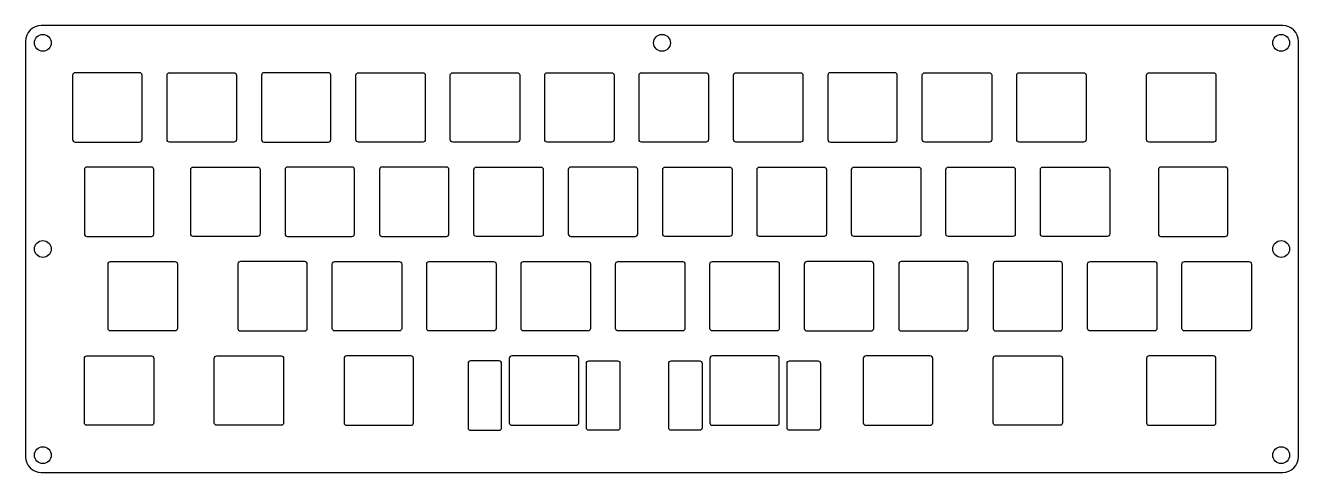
# Model space of a CAD drawing. Header units: millimetres. Extents: x -7 to 250, y -83 to 7.
import ezdxf

# ---------------------------------------------------------------- set-up
doc = ezdxf.new("R2010")
doc.units = ezdxf.units.MM
doc.layers.get('0').update_dxf_attribs({"linetype": 'CONTINUOUS'})

msp = doc.modelspace()

# ---------------------------------------------------------------- linework, layer by layer
for points in [[(246.7125, 7), (-3.825, 7, 0.414213562), (-7, 3.825), (-7, -80.025, 0.414213562), (-3.825, -83.2), (246.7125, -83.2, 0.414213562), (249.8875, -80.025), (249.8875, 3.825, 0.414213562)], [(16.525, -16.025), (16.525, -3.025, 0.414213562), (16.025, -2.525), (3.025, -2.525, 0.414213562), (2.525, -3.025), (2.525, -16.025, 0.414213562), (3.025, -16.525), (16.025, -16.525, 0.414213562)], [(35.075, -2.525, -0.414213562), (35.575, -3.025), (35.575, -16.025, -0.414213562), (35.075, -16.525), (22.075, -16.525, -0.414213562), (21.575, -16.025), (21.575, -3.025, -0.414213562), (22.075, -2.525)], [(54.125, -2.525), (41.125, -2.525, 0.414213562), (40.625, -3.025), (40.625, -16.025, 0.414213562), (41.125, -16.525), (54.125, -16.525, 0.414213562), (54.625, -16.025), (54.625, -3.025, 0.414213562)], [(73.175, -2.525, -0.414213562), (73.675, -3.025), (73.675, -16.025, -0.414213562), (73.175, -16.525), (60.175, -16.525, -0.414213562), (59.675, -16.025), (59.675, -3.025, -0.414213562), (60.175, -2.525)], [(92.225, -16.525), (79.225, -16.525, -0.414213562), (78.725, -16.025), (78.725, -3.025, -0.414213562), (79.225, -2.525), (92.225, -2.525, -0.414213562), (92.725, -3.025), (92.725, -16.025, -0.414213562)], [(111.775, -16.025, -0.414213562), (111.275, -16.525), (98.275, -16.525, -0.414213562), (97.775, -16.025), (97.775, -3.025, -0.414213562), (98.275, -2.525), (111.275, -2.525, -0.414213562), (111.775, -3.025)], [(130.825, -16.025, -0.414213562), (130.325, -16.525), (117.325, -16.525, -0.414213562), (116.825, -16.025), (116.825, -3.025, -0.414213562), (117.325, -2.525), (130.325, -2.525, -0.414213562), (130.825, -3.025)], [(149.375, -16.525), (136.375, -16.525, -0.414213562), (135.875, -16.025), (135.875, -3.025, -0.414213562), (136.375, -2.525), (149.375, -2.525, -0.414213562), (149.875, -3.025), (149.875, -16.025, -0.414213562)], [(168.925, -16.025), (168.925, -3.025, 0.414213562), (168.425, -2.525), (155.425, -2.525, 0.414213562), (154.925, -3.025), (154.925, -16.025, 0.414213562), (155.425, -16.525), (168.425, -16.525, 0.414213562)], [(187.975, -16.025, -0.414213562), (187.475, -16.525), (174.475, -16.525, -0.414213562), (173.975, -16.025), (173.975, -3.025, -0.414213562), (174.475, -2.525), (187.475, -2.525, -0.414213562), (187.975, -3.025)], [(207.025, -16.025, -0.414213562), (206.525, -16.525), (193.525, -16.525, -0.414213562), (193.025, -16.025), (193.025, -3.025, -0.414213562), (193.525, -2.525), (206.525, -2.525, -0.414213562), (207.025, -3.025)], [(232.71875, -16.525), (219.71875, -16.525, -0.414213562), (219.21875, -16.025), (219.21875, -3.025, -0.414213562), (219.71875, -2.525), (232.71875, -2.525, -0.414213562), (233.21875, -3.025), (233.21875, -16.025, -0.414213562)], [(18.40625, -21.575), (5.40625, -21.575, 0.414213562), (4.90625, -22.075), (4.90625, -35.075, 0.414213562), (5.40625, -35.575), (18.40625, -35.575, 0.414213562), (18.90625, -35.075), (18.90625, -22.075, 0.414213562)], [(39.8375, -21.575, -0.414213562), (40.3375, -22.075), (40.3375, -35.075, -0.414213562), (39.8375, -35.575), (26.8375, -35.575, -0.414213562), (26.3375, -35.075), (26.3375, -22.075, -0.414213562), (26.8375, -21.575)], [(58.8875, -21.575), (45.8875, -21.575, 0.414213562), (45.3875, -22.075), (45.3875, -35.075, 0.414213562), (45.8875, -35.575), (58.8875, -35.575, 0.414213562), (59.3875, -35.075), (59.3875, -22.075, 0.414213562)], [(77.9375, -21.575), (64.9375, -21.575, 0.414213562), (64.4375, -22.075), (64.4375, -35.075, 0.414213562), (64.9375, -35.575), (77.9375, -35.575, 0.414213562), (78.4375, -35.075), (78.4375, -22.075, 0.414213562)], [(96.9875, -21.575, -0.414213562), (97.4875, -22.075), (97.4875, -35.075, -0.414213562), (96.9875, -35.575), (83.9875, -35.575, -0.414213562), (83.4875, -35.075), (83.4875, -22.075, -0.414213562), (83.9875, -21.575)], [(116.0375, -21.575), (103.0375, -21.575, 0.414213562), (102.5375, -22.075), (102.5375, -35.075, 0.414213562), (103.0375, -35.575), (116.0375, -35.575, 0.414213562), (116.5375, -35.075), (116.5375, -22.075, 0.414213562)], [(122.0875, -35.575, -0.414213562), (121.5875, -35.075), (121.5875, -22.075, -0.414213562), (122.0875, -21.575), (135.0875, -21.575, -0.414213562), (135.5875, -22.075), (135.5875, -35.075, -0.414213562), (135.0875, -35.575)], [(140.6375, -35.075), (140.6375, -22.075, -0.414213562), (141.1375, -21.575), (154.1375, -21.575, -0.414213562), (154.6375, -22.075), (154.6375, -35.075, -0.414213562), (154.1375, -35.575), (141.1375, -35.575, -0.414213562)], [(173.1875, -21.575, -0.414213562), (173.6875, -22.075), (173.6875, -35.075, -0.414213562), (173.1875, -35.575), (160.1875, -35.575, -0.414213562), (159.6875, -35.075), (159.6875, -22.075, -0.414213562), (160.1875, -21.575)], [(178.7375, -22.075, -0.414213562), (179.2375, -21.575), (192.2375, -21.575, -0.414213562), (192.7375, -22.075), (192.7375, -35.075, -0.414213562), (192.2375, -35.575), (179.2375, -35.575, -0.414213562), (178.7375, -35.075)], [(211.7875, -35.075, -0.414213562), (211.2875, -35.575), (198.2875, -35.575, -0.414213562), (197.7875, -35.075), (197.7875, -22.075, -0.414213562), (198.2875, -21.575), (211.2875, -21.575, -0.414213562), (211.7875, -22.075)], [(235.1, -21.575), (222.1, -21.575, 0.414213562), (221.6, -22.075), (221.6, -35.075, 0.414213562), (222.1, -35.575), (235.1, -35.575, 0.414213562), (235.6, -35.075), (235.6, -22.075, 0.414213562)], [(23.16875, -40.625, -0.414213562), (23.66875, -41.125), (23.66875, -54.125, -0.414213562), (23.16875, -54.625), (10.16875, -54.625, -0.414213562), (9.66875, -54.125), (9.66875, -41.125, -0.414213562), (10.16875, -40.625)], [(49.8625, -54.125), (49.8625, -41.125, 0.414213562), (49.3625, -40.625), (36.3625, -40.625, 0.414213562), (35.8625, -41.125), (35.8625, -54.125, 0.414213562), (36.3625, -54.625), (49.3625, -54.625, 0.414213562)], [(54.9125, -41.125, -0.414213562), (55.4125, -40.625), (68.4125, -40.625, -0.414213562), (68.9125, -41.125), (68.9125, -54.125, -0.414213562), (68.4125, -54.625), (55.4125, -54.625, -0.414213562), (54.9125, -54.125)], [(87.4625, -40.625, -0.414213562), (87.9625, -41.125), (87.9625, -54.125, -0.414213562), (87.4625, -54.625), (74.4625, -54.625, -0.414213562), (73.9625, -54.125), (73.9625, -41.125, -0.414213562), (74.4625, -40.625)], [(93.5125, -54.625, -0.414213562), (93.0125, -54.125), (93.0125, -41.125, -0.414213562), (93.5125, -40.625), (106.5125, -40.625, -0.414213562), (107.0125, -41.125), (107.0125, -54.125, -0.414213562), (106.5125, -54.625)], [(125.5625, -54.625), (112.5625, -54.625, -0.414213562), (112.0625, -54.125), (112.0625, -41.125, -0.414213562), (112.5625, -40.625), (125.5625, -40.625, -0.414213562), (126.0625, -41.125), (126.0625, -54.125, -0.414213562)], [(144.6125, -54.625), (131.6125, -54.625, -0.414213562), (131.1125, -54.125), (131.1125, -41.125, -0.414213562), (131.6125, -40.625), (144.6125, -40.625, -0.414213562), (145.1125, -41.125), (145.1125, -54.125, -0.414213562)], [(163.6625, -40.625), (150.6625, -40.625, 0.414213562), (150.1625, -41.125), (150.1625, -54.125, 0.414213562), (150.6625, -54.625), (163.6625, -54.625, 0.414213562), (164.1625, -54.125), (164.1625, -41.125, 0.414213562)], [(182.7125, -40.625), (169.7125, -40.625, 0.414213562), (169.2125, -41.125), (169.2125, -54.125, 0.414213562), (169.7125, -54.625), (182.7125, -54.625, 0.414213562), (183.2125, -54.125), (183.2125, -41.125, 0.414213562)], [(201.7625, -40.625), (188.7625, -40.625, 0.414213562), (188.2625, -41.125), (188.2625, -54.125, 0.414213562), (188.7625, -54.625), (201.7625, -54.625, 0.414213562), (202.2625, -54.125), (202.2625, -41.125, 0.414213562)], [(207.3125, -41.125, -0.414213562), (207.8125, -40.625), (220.8125, -40.625, -0.414213562), (221.3125, -41.125), (221.3125, -54.125, -0.414213562), (220.8125, -54.625), (207.8125, -54.625, -0.414213562), (207.3125, -54.125)], [(239.8625, -40.625, -0.414213562), (240.3625, -41.125), (240.3625, -54.125, -0.414213562), (239.8625, -54.625), (226.8625, -54.625, -0.414213562), (226.3625, -54.125), (226.3625, -41.125, -0.414213562), (226.8625, -40.625)], [(5.40625, -73.675, -0.414213562), (4.90625, -73.175), (4.90625, -60.175, -0.414213562), (5.40625, -59.675), (18.40625, -59.675, -0.414213562), (18.90625, -60.175), (18.90625, -73.175, -0.414213562), (18.40625, -73.675)], [(44.6, -73.675), (31.6, -73.675, -0.414213562), (31.1, -73.175), (31.1, -60.175, -0.414213562), (31.6, -59.675), (44.6, -59.675, -0.414213562), (45.1, -60.175), (45.1, -73.175, -0.414213562)], [(71.29375, -73.175), (71.29375, -60.175, 0.414213562), (70.79375, -59.675), (57.79375, -59.675, 0.414213562), (57.29375, -60.175), (57.29375, -73.175, 0.414213562), (57.79375, -73.675), (70.79375, -73.675, 0.414213562)], [(89.06825, -74.175), (89.06825, -61.175, 0.414213562), (88.56825, -60.675), (82.81825, -60.675, 0.414213562), (82.31825, -61.175), (82.31825, -74.175, 0.414213562), (82.81825, -74.675), (88.56825, -74.675, 0.414213562)], [(104.63125, -73.175), (104.63125, -60.175, 0.414213562), (104.13125, -59.675), (91.13125, -59.675, 0.414213562), (90.63125, -60.175), (90.63125, -73.175, 0.414213562), (91.13125, -73.675), (104.13125, -73.675, 0.414213562)], [(106.19425, -61.175, -0.414213562), (106.69425, -60.675), (112.44425, -60.675, -0.414213562), (112.94425, -61.175), (112.94425, -74.175, -0.414213562), (112.44425, -74.675), (106.69425, -74.675, -0.414213562), (106.19425, -74.175)], [(129.0495, -60.675, -0.414213562), (129.5495, -61.175), (129.5495, -74.175, -0.414213562), (129.0495, -74.675), (123.2995, -74.675, -0.414213562), (122.7995, -74.175), (122.7995, -61.175, -0.414213562), (123.2995, -60.675)], [(145.1125, -73.175), (145.1125, -60.175, 0.414213562), (144.6125, -59.675), (131.6125, -59.675, 0.414213562), (131.1125, -60.175), (131.1125, -73.175, 0.414213562), (131.6125, -73.675), (144.6125, -73.675, 0.414213562)], [(147.1755, -74.675, -0.414213562), (146.6755, -74.175), (146.6755, -61.175, -0.414213562), (147.1755, -60.675), (152.9255, -60.675, -0.414213562), (153.4255, -61.175), (153.4255, -74.175, -0.414213562), (152.9255, -74.675)], [(175.56875, -59.675), (162.56875, -59.675, 0.414213562), (162.06875, -60.175), (162.06875, -73.175, 0.414213562), (162.56875, -73.675), (175.56875, -73.675, 0.414213562), (176.06875, -73.175), (176.06875, -60.175, 0.414213562)], [(201.7625, -73.675), (188.7625, -73.675, -0.414213562), (188.2625, -73.175), (188.2625, -60.175, -0.414213562), (188.7625, -59.675), (201.7625, -59.675, -0.414213562), (202.2625, -60.175), (202.2625, -73.175, -0.414213562)], [(232.71875, -59.675), (219.71875, -59.675, 0.414213562), (219.21875, -60.175), (219.21875, -73.175, 0.414213562), (219.71875, -73.675), (232.71875, -73.675, 0.414213562), (233.21875, -73.175), (233.21875, -60.175, 0.414213562)]]:
    msp.add_lwpolyline(points, format="xyb", close=True)
for centre in [(-3.5, 3.5), (121.44375, 3.5), (246.3875, 3.5), (-3.5, -38.1), (246.3875, -38.1), (-3.5, -79.7), (246.3875, -79.7)]:
    msp.add_circle(centre, 1.7)

doc.saveas('drawing.dxf')
